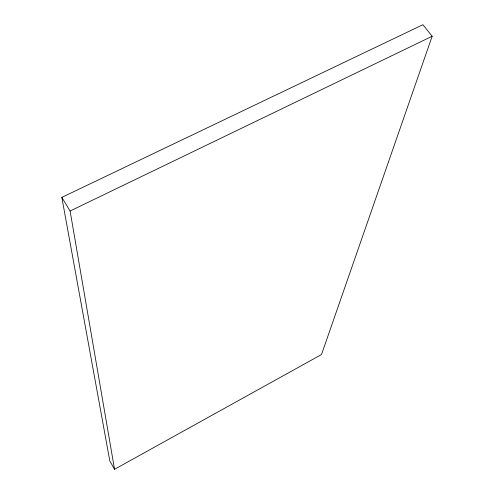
<?xml version="1.0" encoding="UTF-8"?>
<svg xmlns="http://www.w3.org/2000/svg" width="494" height="494" viewBox="0 0 494 494"><rect width="100%" height="100%" fill="white"/><g stroke="black" fill="none" stroke-linecap="round" stroke-linejoin="round"><path stroke-width="0.74" d="M432.164 36.253L321.501 354.538L114.54 469.3L109.816 460.97L61.836 197.378L422.926 24.7L432.164 36.253L70.105 211.012L114.54 469.3M61.836 197.378L70.105 211.012"/></g></svg>
